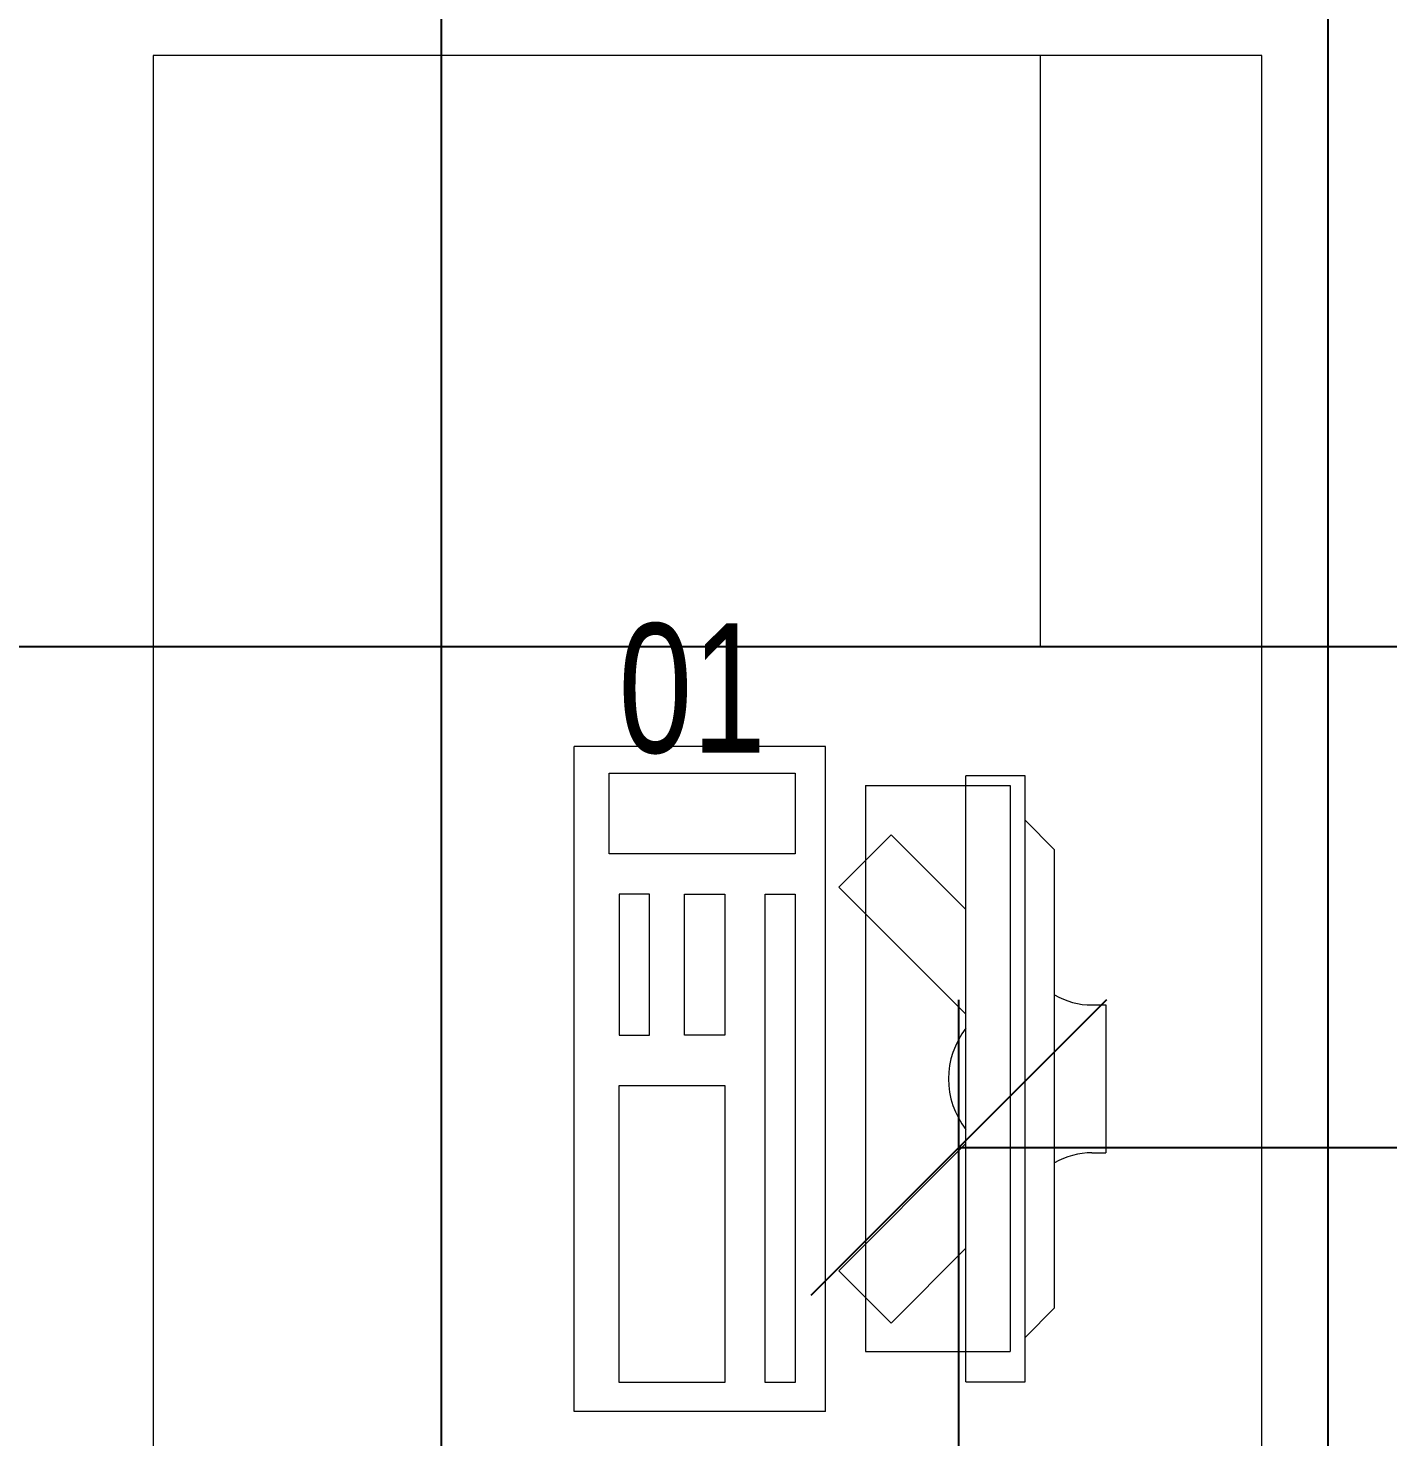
# Model space of a CAD drawing. Extents: x -560814 to 57327, y -29287 to 19916.
# Drawn here: x 40396 to 41316, y -145 to 808 of the extents above; entities that cross this region are included whole.
import ezdxf

# ---------------------------------------------------------------- set-up
doc = ezdxf.new("R2010")
doc.units = 0
doc.header["$LTSCALE"] = 0.25
doc.linetypes.add('01-First Floor$0$HIDDEN', pattern=[9.525, 6.35, -3.175])
doc.linetypes.add('DASHDOT', pattern=[25.4, 12.7, -6.35, 0, -6.35])
for name, color, linetype, lineweight in [('01-First Floor$0$72_EGR_EQP_TAG', 142, 'Continuous', 5), ('01-First Floor$0$LOADING', 253, 'Continuous', 5), ('E-LITE-CLNG-CNDT', 6, 'DASHDOT', 35), ('T-DATA-DIM', 251, 'DASHDOT', 25)]:
    doc.layers.add(name, color=color, linetype=linetype, lineweight=lineweight)
doc.layers.add('01-First Floor$0$FALSE CEILING', color=251, linetype='Continuous')
doc.styles.add('01-First Floor$0$X3G_ENTITY_257CFD', font='swisscl.ttf', dxfattribs={"height": 200})
doc.styles.add('DC_SIMPLEX', font='SIMPLEX.shx', dxfattribs={"width": 0.7})
doc.dimstyles.new('DevCad-MM', dxfattribs={"dimscale": 0.01, "dimtxt": 2, "dimasz": 2, "dimexe": 1, "dimexo": 1, "dimgap": 0.6, "dimtad": 1, "dimdec": 0, "dimrnd": 10, "dimzin": 1, "dimdsep": 46, "dimtxsty": 'DC_SIMPLEX', "dimblk1": 'OBLIQUE', "dimblk2": 'OBLIQUE', "dimsah": 1, "dimcen": 3, "dimclrd": 256, "dimclre": 256, "dimclrt": 45, "dimadec": 0, "dimazin": 0, "dimtfac": 1, "dimtdec": 0, "dimtix": 1, "dimtmove": 2, "dimatfit": 2, "dimldrblk": 'OBLIQUE', "dimfxl": 1, "dimtolj": 1, "dimtzin": 0, "dimarcsym": 0})

# ---------------------------------------------------------------- blocks, each defined once
blk = doc.blocks.new('01-First Floor$0$ITCWLS1-P')
at = {"layer": '01-First Floor$0$LOADING'}
for p, q in [((-0.17, 0.45), (-0.17, 0)), ((-0.17, 0.45), (0, 0.45)), ((0, 0.45), (0, 0)), ((-0.26509, 0.43, 0), (-0.30509, 0.43, 0)), ((-0.30509, 0.43, 0), (-0.30509, 0.02, 0)), ((-0.26509, 0.43, 0), (-0.26509, 0.02, 0)), ((-0.14957, 0.43047), (-0.12914, 0.43047)), ((-0.12914, 0.43047), (-0.12914, 0.40893)), ((-0.197, 0.40939), (-0.295, 0.40939)), ((-0.295, 0.02639), (-0.295, 0.40939)), ((-0.197, 0.02639), (-0.197, 0.40939)), ((-0.32509, 0.38, 0), (-0.30509, 0.4, 0)), ((-0.32509, 0.38, 0), (-0.32509, 0.07, 0)), ((-0.35032, 0.275), (-0.35961, 0.275)), ((-0.35961, 0.175), (-0.35961, 0.275)), ((-0.35032, 0.175), (-0.35961, 0.175)), ((-0.32509, 0.07, 0), (-0.30509, 0.05, 0)), ((-0.30509, 0.02, 0), (-0.26509, 0.02, 0)), ((-0.197, 0.02639), (-0.295, 0.02639)), ((-0.17, 0), (0, 0))]:
    blk.add_line(p, q, dxfattribs=at)
at = {"layer": '01-First Floor$0$LOADING', "extrusion": (2.48281e-10, 3.18408e-10, -1)}
for p, q in [((-0.26509, 0.33952), (-0.21443, 0.39019)), ((-0.17907, 0.35483), (-0.21443, 0.39019)), ((-0.26509, 0.26881), (-0.17907, 0.35483))]:
    blk.add_line(p, q, dxfattribs=at)
at = {"layer": '01-First Floor$0$LOADING', "extrusion": (2.48281e-10, -3.18408e-10, -1)}
for p, q in [((-0.26509, 0.18119), (-0.17907, 0.09517)), ((-0.26509, 0.11048), (-0.21443, 0.05981)), ((-0.17907, 0.09517), (-0.21443, 0.05981))]:
    blk.add_line(p, q, dxfattribs=at)
at = {"layer": '01-First Floor$0$LOADING'}
for points in [[(-0.12914, 0.40893), (-0.12914, 0.09996), (-0.14957, 0.09996), (-0.14957, 0.43047)], [(-0.14957, 0.09997), (-0.14957, 0.09997), (-0.14957, 0.09997), (-0.14957, 0.09997), (-0.14957, 0.09997), (-0.14957, 0.09997), (-0.14957, 0.09997), (-0.14957, 0.09997), (-0.14957, 0.09997)], [(-0.14957, 0.09997), (-0.14957, 0.09997), (-0.14957, 0.09997), (-0.14957, 0.09997), (-0.14957, 0.09997), (-0.14957, 0.09997), (-0.14957, 0.09997), (-0.14957, 0.09997), (-0.14957, 0.09997), (-0.14957, 0.09997), (-0.14957, 0.09997), (-0.14957, 0.09997), (-0.14957, 0.09997), (-0.14957, 0.09997), (-0.14957, 0.09997), (-0.14957, 0.09997), (-0.14957, 0.09997), (-0.14957, 0.09997)], [(-0.14957, 0.09996), (-0.14957, 0.09996), (-0.14957, 0.09996), (-0.14957, 0.09996), (-0.14957, 0.09996), (-0.14957, 0.09996), (-0.14957, 0.09996), (-0.14957, 0.09996), (-0.14957, 0.09996), (-0.14957, 0.09996)], [(-0.14957, 0.09996), (-0.14957, 0.09996), (-0.14957, 0.09996), (-0.14957, 0.09996), (-0.14957, 0.09996), (-0.14957, 0.09996), (-0.14957, 0.09996)], [(-0.14957, 0.09997), (-0.14957, 0.09997), (-0.14957, 0.09997), (-0.14957, 0.09997), (-0.14957, 0.09997), (-0.14957, 0.09997), (-0.14957, 0.09997), (-0.14957, 0.09997), (-0.14957, 0.09997), (-0.14957, 0.09997)], [(-0.14957, 0.09997), (-0.14957, 0.09997), (-0.14957, 0.09997), (-0.14957, 0.09997), (-0.14957, 0.09997), (-0.14957, 0.09997), (-0.14957, 0.09997), (-0.14957, 0.09997), (-0.14957, 0.09997), (-0.14957, 0.09997), (-0.14957, 0.09997), (-0.14957, 0.09997), (-0.14957, 0.09997), (-0.14957, 0.09997), (-0.14957, 0.09997)], [(-0.14957, 0.09997), (-0.14957, 0.09997), (-0.14957, 0.09997), (-0.14957, 0.09997), (-0.14957, 0.09997), (-0.14957, 0.09997), (-0.14957, 0.09997), (-0.14957, 0.09997), (-0.14957, 0.09997), (-0.14957, 0.09997)], [(-0.14957, 0.09997), (-0.14957, 0.09997), (-0.14957, 0.09997), (-0.14957, 0.09997), (-0.14957, 0.09997), (-0.14957, 0.09997), (-0.14957, 0.09997), (-0.14957, 0.09997), (-0.14957, 0.09997), (-0.14957, 0.09997)], [(-0.14957, 0.09996), (-0.14957, 0.09996), (-0.14957, 0.09996), (-0.14957, 0.09996), (-0.14957, 0.09996), (-0.14957, 0.09996), (-0.14957, 0.09996), (-0.14957, 0.09996), (-0.14957, 0.09996), (-0.14957, 0.09996), (-0.14957, 0.09996), (-0.14957, 0.09996), (-0.14957, 0.09996), (-0.14957, 0.09996), (-0.14957, 0.09996), (-0.14957, 0.09996), (-0.14957, 0.09996), (-0.14957, 0.09996), (-0.14957, 0.09997), (-0.14957, 0.09997), (-0.14957, 0.09997), (-0.14957, 0.09997), (-0.14957, 0.09997), (-0.14957, 0.09997), (-0.14957, 0.09997), (-0.14957, 0.09997), (-0.14957, 0.09997), (-0.14957, 0.09997), (-0.14957, 0.09997), (-0.14957, 0.09997), (-0.14957, 0.09997), (-0.14957, 0.09997), (-0.14956, 0.09997), (-0.14956, 0.09997), (-0.14956, 0.09997), (-0.14956, 0.09996), (-0.14956, 0.09996), (-0.14956, 0.09996), (-0.14956, 0.09996), (-0.14956, 0.09996), (-0.14956, 0.09996), (-0.14956, 0.09996), (-0.14956, 0.09996), (-0.14956, 0.09996), (-0.14956, 0.09996), (-0.14956, 0.09996), (-0.14956, 0.09996), (-0.14956, 0.09996), (-0.14957, 0.09996), (-0.14957, 0.09996), (-0.14957, 0.09996), (-0.14957, 0.09996), (-0.14957, 0.09996), (-0.14957, 0.09996)], [(-0.14957, 0.09996), (-0.14957, 0.09996), (-0.14957, 0.09996), (-0.14957, 0.09996), (-0.14957, 0.09996), (-0.14957, 0.09996), (-0.14957, 0.09996), (-0.14957, 0.09996), (-0.14957, 0.09996), (-0.14957, 0.09996), (-0.14957, 0.09997), (-0.14957, 0.09997), (-0.14957, 0.09997), (-0.14957, 0.09996), (-0.14957, 0.09996), (-0.14957, 0.09996), (-0.14957, 0.09996), (-0.14957, 0.09996), (-0.14957, 0.09996), (-0.14957, 0.09997), (-0.14957, 0.09997), (-0.14957, 0.09997), (-0.14957, 0.09997), (-0.14957, 0.09997), (-0.14957, 0.09997), (-0.14957, 0.09997), (-0.14957, 0.09997), (-0.14957, 0.09997), (-0.14957, 0.09997), (-0.14957, 0.09997), (-0.14957, 0.09997), (-0.14957, 0.09997), (-0.14957, 0.09997), (-0.14957, 0.09997), (-0.14957, 0.09997), (-0.14957, 0.09997), (-0.14957, 0.09997), (-0.14957, 0.09997), (-0.14957, 0.09997), (-0.14957, 0.09997), (-0.14957, 0.09997), (-0.14957, 0.09997), (-0.14957, 0.09997), (-0.14957, 0.09997), (-0.14957, 0.09997), (-0.14957, 0.09997), (-0.14957, 0.09997), (-0.14957, 0.09997), (-0.14957, 0.09997), (-0.14957, 0.09997), (-0.14957, 0.09997), (-0.14957, 0.09997), (-0.14957, 0.09997), (-0.14957, 0.09997), (-0.14957, 0.09997), (-0.14957, 0.09997), (-0.14957, 0.09997), (-0.14957, 0.09997), (-0.14957, 0.09997), (-0.14957, 0.09997), (-0.14957, 0.09997), (-0.14957, 0.09997), (-0.14957, 0.09997), (-0.14957, 0.09997), (-0.14957, 0.09997), (-0.14957, 0.09997), (-0.14957, 0.09997), (-0.14957, 0.09997), (-0.14957, 0.09997), (-0.14957, 0.09997), (-0.14957, 0.09997), (-0.14957, 0.09997), (-0.14957, 0.09997), (-0.14957, 0.09997), (-0.14957, 0.09997), (-0.14957, 0.09997), (-0.14957, 0.09997), (-0.14957, 0.09997), (-0.14957, 0.09997), (-0.14957, 0.09997), (-0.14956, 0.09997), (-0.14957, 0.09997), (-0.14957, 0.09997), (-0.14957, 0.09997), (-0.14957, 0.09997), (-0.14956, 0.09997), (-0.14957, 0.09997), (-0.14957, 0.09997), (-0.14957, 0.09997), (-0.14957, 0.09997), (-0.14957, 0.09997), (-0.14957, 0.09997), (-0.14957, 0.09997), (-0.14957, 0.09997), (-0.14957, 0.09997), (-0.14957, 0.09997), (-0.14956, 0.09997), (-0.14957, 0.09996), (-0.14957, 0.09996), (-0.14957, 0.09996), (-0.14956, 0.09996), (-0.14957, 0.09996), (-0.14957, 0.09996), (-0.14957, 0.09996), (-0.14957, 0.09996), (-0.14957, 0.09996), (-0.14957, 0.09996), (-0.14957, 0.09996), (-0.14957, 0.09996), (-0.14957, 0.09996), (-0.14957, 0.09996)], [(-0.14957, 0.09996), (-0.14957, 0.09996), (-0.14957, 0.09996), (-0.14957, 0.09996), (-0.14957, 0.09996), (-0.14957, 0.09996), (-0.14957, 0.09996), (-0.14957, 0.09996)], [(-0.14957, 0.09996), (-0.14957, 0.09996), (-0.14957, 0.09996), (-0.14957, 0.09996), (-0.14957, 0.09996), (-0.14957, 0.09996), (-0.14957, 0.09996), (-0.14957, 0.09996), (-0.14957, 0.09996), (-0.14957, 0.09996), (-0.14957, 0.09996), (-0.14957, 0.09996), (-0.14957, 0.09996), (-0.14957, 0.09996), (-0.14957, 0.09996), (-0.14957, 0.09996), (-0.14957, 0.09996), (-0.14957, 0.09996), (-0.14957, 0.09996), (-0.14957, 0.09996), (-0.14957, 0.09996), (-0.14957, 0.09996), (-0.14957, 0.09996), (-0.14957, 0.09996), (-0.14957, 0.09996), (-0.14957, 0.09996), (-0.14957, 0.09996), (-0.14957, 0.09996), (-0.14957, 0.09996), (-0.14957, 0.09996), (-0.14957, 0.09996), (-0.14957, 0.09996), (-0.14957, 0.09996), (-0.14957, 0.09996), (-0.14957, 0.09996), (-0.14957, 0.09996), (-0.14957, 0.09996), (-0.14957, 0.09996), (-0.14957, 0.09996), (-0.14957, 0.09996), (-0.14957, 0.09996), (-0.14957, 0.09996), (-0.14957, 0.09996), (-0.14957, 0.09996), (-0.14957, 0.09996), (-0.14957, 0.09996), (-0.14957, 0.09996), (-0.14957, 0.09996), (-0.14956, 0.09996), (-0.14956, 0.09996), (-0.14956, 0.09996), (-0.14956, 0.09996), (-0.14957, 0.09996), (-0.14957, 0.09996), (-0.14957, 0.09996), (-0.14957, 0.09996), (-0.14957, 0.09996), (-0.14957, 0.09996), (-0.14956, 0.09996), (-0.14957, 0.09996), (-0.14957, 0.09996), (-0.14957, 0.09996), (-0.14957, 0.09996), (-0.14957, 0.09996), (-0.14957, 0.09996), (-0.14957, 0.09996), (-0.14957, 0.09996), (-0.14957, 0.09996), (-0.14957, 0.09996), (-0.14956, 0.09996), (-0.14956, 0.09996), (-0.14957, 0.09996), (-0.14957, 0.09996), (-0.14957, 0.09996), (-0.14957, 0.09996), (-0.14957, 0.09996), (-0.14957, 0.09996), (-0.14957, 0.09996), (-0.14957, 0.09996), (-0.14957, 0.09996), (-0.14957, 0.09996), (-0.14957, 0.09996), (-0.14957, 0.09996), (-0.14957, 0.09996), (-0.14957, 0.09996), (-0.14957, 0.09996), (-0.14957, 0.09996), (-0.14957, 0.09996), (-0.14957, 0.09996)], [(-0.14957, 0.09996), (-0.14957, 0.09996), (-0.14957, 0.09996), (-0.14957, 0.09996), (-0.14957, 0.09996), (-0.14957, 0.09996), (-0.14957, 0.09996), (-0.14957, 0.09996), (-0.14957, 0.09996), (-0.14957, 0.09996), (-0.14957, 0.09996), (-0.14957, 0.09996)], [(-0.14957, 0.09996), (-0.14957, 0.09996), (-0.14956, 0.09996), (-0.14956, 0.09996), (-0.14956, 0.09996), (-0.14956, 0.09996), (-0.14957, 0.09996)], [(-0.14957, 0.09996), (-0.14957, 0.09996), (-0.14957, 0.09996), (-0.14957, 0.09996), (-0.14957, 0.09996), (-0.14957, 0.09996), (-0.14957, 0.09996), (-0.14957, 0.09996), (-0.14957, 0.09996), (-0.14956, 0.09996), (-0.14956, 0.09996), (-0.14956, 0.09996), (-0.14956, 0.09996), (-0.14956, 0.09996), (-0.14956, 0.09996), (-0.14956, 0.09996), (-0.14957, 0.09996)]]:
    blk.add_lwpolyline(points, dxfattribs=at)
for points in [[(-0.1019, 0.43047), (-0.03039, 0.43047), (-0.03039, 0.22944), (-0.1019, 0.22944)], [(-0.1019, 0.19536), (-0.07466, 0.19536), (-0.07466, 0.09996), (-0.1019, 0.09996)], [(-0.03039, 0.19536), (-0.05082, 0.19536), (-0.05082, 0.09996), (-0.03039, 0.09996)], [(-0.14956, 0.09996), (-0.14956, 0.09996), (-0.14956, 0.09996), (-0.14956, 0.09996), (-0.14956, 0.09996), (-0.14956, 0.09996), (-0.14956, 0.09996), (-0.14956, 0.09996), (-0.14957, 0.09996), (-0.14957, 0.09996), (-0.14957, 0.09996), (-0.14957, 0.09996), (-0.14957, 0.09996), (-0.14957, 0.09996), (-0.14957, 0.09996), (-0.14957, 0.09996), (-0.14957, 0.09996), (-0.14957, 0.09996), (-0.14957, 0.09996), (-0.14957, 0.09996), (-0.14957, 0.09996), (-0.14957, 0.09996), (-0.14957, 0.09996), (-0.14957, 0.09996), (-0.14957, 0.09996), (-0.14957, 0.09996), (-0.14957, 0.09996), (-0.14957, 0.09996), (-0.14957, 0.09996), (-0.14957, 0.09996), (-0.14957, 0.09996), (-0.14957, 0.09996), (-0.14957, 0.09996), (-0.14957, 0.09996), (-0.14957, 0.09996), (-0.14957, 0.09996), (-0.14957, 0.09996), (-0.14957, 0.09996), (-0.14957, 0.09996), (-0.14957, 0.09996), (-0.14957, 0.09996), (-0.14957, 0.09996), (-0.14957, 0.09996), (-0.14957, 0.09996), (-0.14957, 0.09996), (-0.14957, 0.09996), (-0.14957, 0.09996), (-0.14957, 0.09996), (-0.14957, 0.09996), (-0.14957, 0.09996), (-0.14957, 0.09996), (-0.14957, 0.09996), (-0.14957, 0.09996), (-0.14957, 0.09996), (-0.14957, 0.09996), (-0.14957, 0.09996), (-0.14957, 0.09996), (-0.14956, 0.09996), (-0.14956, 0.09996), (-0.14956, 0.09996), (-0.14956, 0.09996), (-0.14956, 0.09996), (-0.14956, 0.09996), (-0.14956, 0.09996), (-0.14956, 0.09996), (-0.14956, 0.09996), (-0.14956, 0.09996), (-0.14956, 0.09996), (-0.14956, 0.09996), (-0.14956, 0.09996), (-0.14956, 0.09996), (-0.14956, 0.09996), (-0.14956, 0.09996), (-0.14956, 0.09996), (-0.14956, 0.09996), (-0.14956, 0.09996), (-0.14956, 0.09996), (-0.14956, 0.09996), (-0.14956, 0.09996), (-0.14956, 0.09996), (-0.14956, 0.09996), (-0.14956, 0.09996), (-0.14956, 0.09996), (-0.14956, 0.09996), (-0.14956, 0.09996), (-0.14956, 0.09996), (-0.14956, 0.09996), (-0.14956, 0.09996), (-0.14956, 0.09996), (-0.14957, 0.09996), (-0.14957, 0.09996), (-0.14957, 0.09996), (-0.14957, 0.09996), (-0.14957, 0.09996), (-0.14957, 0.09996), (-0.14957, 0.09996), (-0.14957, 0.09996), (-0.14957, 0.09996), (-0.14957, 0.09996), (-0.14957, 0.09996), (-0.14957, 0.09996), (-0.14957, 0.09996), (-0.14957, 0.09996), (-0.14957, 0.09996), (-0.14957, 0.09996), (-0.14957, 0.09996), (-0.14957, 0.09996), (-0.14957, 0.09996), (-0.14957, 0.09996), (-0.14957, 0.09996), (-0.14957, 0.09996), (-0.14957, 0.09996), (-0.14957, 0.09996), (-0.14957, 0.09996), (-0.14957, 0.09996), (-0.14957, 0.09996), (-0.14957, 0.09996), (-0.14957, 0.09996), (-0.14957, 0.09996), (-0.14957, 0.09996), (-0.14957, 0.09996), (-0.14957, 0.09996), (-0.14957, 0.09996), (-0.14957, 0.09996), (-0.14957, 0.09996), (-0.14957, 0.09996), (-0.14957, 0.09996), (-0.14957, 0.09996), (-0.14957, 0.09996), (-0.14957, 0.09996), (-0.14957, 0.09996), (-0.14957, 0.09996), (-0.14957, 0.09996), (-0.14957, 0.09996), (-0.14957, 0.09996), (-0.14957, 0.09996), (-0.14957, 0.09996), (-0.14957, 0.09996), (-0.14957, 0.09996), (-0.14957, 0.09996), (-0.14957, 0.09996), (-0.14957, 0.09996), (-0.14957, 0.09996), (-0.14957, 0.09996), (-0.14957, 0.09996), (-0.14957, 0.09996), (-0.14957, 0.09996), (-0.14957, 0.09996), (-0.14957, 0.09996), (-0.14957, 0.09996), (-0.14957, 0.09996), (-0.14957, 0.09996), (-0.14957, 0.09996), (-0.14957, 0.09996), (-0.14956, 0.09996), (-0.14956, 0.09996), (-0.14956, 0.09996), (-0.14956, 0.09996), (-0.14956, 0.09996), (-0.14956, 0.09996), (-0.14956, 0.09996), (-0.14956, 0.09996), (-0.14956, 0.09996), (-0.14956, 0.09996), (-0.14956, 0.09996), (-0.14956, 0.09996), (-0.14956, 0.09996), (-0.14956, 0.09996), (-0.14956, 0.09996), (-0.14956, 0.09996), (-0.14956, 0.09996), (-0.14956, 0.09996), (-0.14956, 0.09996), (-0.14956, 0.09996), (-0.14956, 0.09996), (-0.14956, 0.09996), (-0.14956, 0.09996), (-0.14956, 0.09996), (-0.14956, 0.09996), (-0.14956, 0.09996), (-0.14956, 0.09996), (-0.14956, 0.09996), (-0.14956, 0.09996), (-0.14956, 0.09996), (-0.14956, 0.09996), (-0.14956, 0.09996), (-0.14956, 0.09996), (-0.14956, 0.09996), (-0.14956, 0.09996), (-0.14956, 0.09996), (-0.14956, 0.09996), (-0.14956, 0.09996), (-0.14956, 0.09996), (-0.14956, 0.09996), (-0.14956, 0.09996), (-0.14956, 0.09996), (-0.14956, 0.09996), (-0.14956, 0.09996), (-0.14956, 0.09996), (-0.14956, 0.09996), (-0.14956, 0.09996), (-0.14957, 0.09996), (-0.14957, 0.09996), (-0.14957, 0.09996), (-0.14957, 0.09996), (-0.14957, 0.09996), (-0.14957, 0.09996), (-0.14957, 0.09996), (-0.14957, 0.09996), (-0.14957, 0.09996), (-0.14957, 0.09996), (-0.14957, 0.09996), (-0.14957, 0.09996), (-0.14957, 0.09996), (-0.14957, 0.09996), (-0.14957, 0.09996), (-0.14957, 0.09996), (-0.14957, 0.09996), (-0.14957, 0.09996), (-0.14957, 0.09996), (-0.14957, 0.09996), (-0.14957, 0.09996), (-0.14957, 0.09996), (-0.14957, 0.09996), (-0.14957, 0.09996), (-0.14957, 0.09996), (-0.14957, 0.09996), (-0.14957, 0.09996), (-0.14957, 0.09996), (-0.14957, 0.09996), (-0.14957, 0.09996), (-0.14957, 0.09996), (-0.14957, 0.09996), (-0.14957, 0.09996), (-0.14957, 0.09996), (-0.14956, 0.09996), (-0.14956, 0.09996), (-0.14956, 0.09996), (-0.14956, 0.09996), (-0.14956, 0.09996), (-0.14956, 0.09996), (-0.14956, 0.09996), (-0.14956, 0.09996), (-0.14956, 0.09996), (-0.14956, 0.09996), (-0.14956, 0.09996), (-0.14956, 0.09996), (-0.14956, 0.09996), (-0.14956, 0.09996), (-0.14956, 0.09996), (-0.14956, 0.09996), (-0.14956, 0.09996), (-0.14956, 0.09996), (-0.14956, 0.09996), (-0.14956, 0.09996), (-0.14956, 0.09996), (-0.14956, 0.09996), (-0.14956, 0.09996), (-0.14956, 0.09996), (-0.14956, 0.09996), (-0.14956, 0.09996), (-0.14956, 0.09996), (-0.14956, 0.09996), (-0.14956, 0.09996), (-0.14956, 0.09996), (-0.14956, 0.09996), (-0.14956, 0.09996), (-0.14956, 0.09996), (-0.14956, 0.09996), (-0.14956, 0.09996), (-0.14956, 0.09996), (-0.14956, 0.09996), (-0.14956, 0.09996), (-0.14956, 0.09996), (-0.14956, 0.09996), (-0.14956, 0.09996), (-0.14956, 0.09996)], [(-0.14957, 0.09996), (-0.14957, 0.09996), (-0.14957, 0.09996), (-0.14957, 0.09996), (-0.14957, 0.09996), (-0.14957, 0.09996), (-0.14957, 0.09996), (-0.14957, 0.09996), (-0.14957, 0.09996), (-0.14957, 0.09996), (-0.14957, 0.09996), (-0.14957, 0.09996), (-0.14957, 0.09996), (-0.14957, 0.09996), (-0.14957, 0.09996), (-0.14957, 0.09996), (-0.14957, 0.09996), (-0.14957, 0.09996), (-0.14957, 0.09996), (-0.14957, 0.09996), (-0.14957, 0.09996), (-0.14957, 0.09996), (-0.14957, 0.09996), (-0.14957, 0.09996), (-0.14957, 0.09996), (-0.14957, 0.09996), (-0.14957, 0.09996), (-0.14957, 0.09996), (-0.14957, 0.09996), (-0.14957, 0.09996), (-0.14957, 0.09996), (-0.14957, 0.09996), (-0.14957, 0.09996), (-0.14957, 0.09996), (-0.14957, 0.09996), (-0.14957, 0.09996), (-0.14957, 0.09996), (-0.14957, 0.09996), (-0.14957, 0.09996), (-0.14957, 0.09996), (-0.14957, 0.09996), (-0.14957, 0.09996), (-0.14957, 0.09996), (-0.14957, 0.09996), (-0.14957, 0.09996), (-0.14957, 0.09996), (-0.14957, 0.09996), (-0.14957, 0.09996), (-0.14957, 0.09996), (-0.14957, 0.09996), (-0.14957, 0.09996), (-0.14957, 0.09996), (-0.14957, 0.09996), (-0.14957, 0.09996), (-0.14957, 0.09996), (-0.14957, 0.09996), (-0.14957, 0.09996), (-0.14957, 0.09996), (-0.14957, 0.09996), (-0.14957, 0.09996), (-0.14957, 0.09996), (-0.14957, 0.09996), (-0.14957, 0.09996), (-0.14957, 0.09996), (-0.14957, 0.09996), (-0.14957, 0.09996), (-0.14957, 0.09996), (-0.14957, 0.09996), (-0.14957, 0.09996), (-0.14957, 0.09996), (-0.14957, 0.09996), (-0.14957, 0.09996), (-0.14957, 0.09996), (-0.14957, 0.09996), (-0.14957, 0.09996), (-0.14957, 0.09996), (-0.14957, 0.09996), (-0.14957, 0.09996), (-0.14957, 0.09996), (-0.14957, 0.09996), (-0.14957, 0.09996), (-0.14957, 0.09996), (-0.14957, 0.09996), (-0.14957, 0.09996), (-0.14957, 0.09996), (-0.14957, 0.09996), (-0.14957, 0.09996), (-0.14957, 0.09996), (-0.14957, 0.09996), (-0.14957, 0.09996), (-0.14957, 0.09996), (-0.14957, 0.09996), (-0.14957, 0.09996), (-0.14957, 0.09996), (-0.14957, 0.09996), (-0.14957, 0.09996), (-0.14957, 0.09996), (-0.14957, 0.09996), (-0.14957, 0.09996), (-0.14957, 0.09996), (-0.14957, 0.09996), (-0.14957, 0.09996), (-0.14957, 0.09996), (-0.14957, 0.09996), (-0.14957, 0.09996), (-0.14957, 0.09996), (-0.14957, 0.09996), (-0.14957, 0.09996), (-0.14957, 0.09996), (-0.14957, 0.09996), (-0.14957, 0.09996), (-0.14957, 0.09996), (-0.14957, 0.09996), (-0.14957, 0.09996), (-0.14957, 0.09996), (-0.14957, 0.09996), (-0.14957, 0.09996), (-0.14957, 0.09996), (-0.14957, 0.09996), (-0.14957, 0.09996), (-0.14957, 0.09996), (-0.14957, 0.09996), (-0.14957, 0.09996), (-0.14957, 0.09996), (-0.14957, 0.09996), (-0.14957, 0.09996), (-0.14957, 0.09996), (-0.14957, 0.09996), (-0.14957, 0.09996), (-0.14957, 0.09996), (-0.14957, 0.09996), (-0.14957, 0.09996), (-0.14957, 0.09996), (-0.14957, 0.09996), (-0.14957, 0.09996), (-0.14957, 0.09996), (-0.14957, 0.09996), (-0.14957, 0.09996), (-0.14957, 0.09996), (-0.14957, 0.09996), (-0.14957, 0.09996), (-0.14957, 0.09996), (-0.14957, 0.09996), (-0.14957, 0.09996), (-0.14957, 0.09996), (-0.14957, 0.09996), (-0.14957, 0.09996), (-0.14957, 0.09996), (-0.14957, 0.09996), (-0.14957, 0.09996), (-0.14957, 0.09996), (-0.14957, 0.09996), (-0.14957, 0.09996), (-0.14957, 0.09996), (-0.14957, 0.09996), (-0.14957, 0.09996), (-0.14957, 0.09996), (-0.14957, 0.09996), (-0.14957, 0.09996), (-0.14957, 0.09996), (-0.14957, 0.09996), (-0.14957, 0.09996), (-0.14957, 0.09996), (-0.14957, 0.09996), (-0.14957, 0.09996), (-0.14957, 0.09996), (-0.14957, 0.09996), (-0.14957, 0.09996), (-0.14957, 0.09996), (-0.14957, 0.09996), (-0.14957, 0.09996), (-0.14957, 0.09996), (-0.14957, 0.09996), (-0.14957, 0.09996), (-0.14957, 0.09996), (-0.14957, 0.09996), (-0.14957, 0.09996), (-0.14957, 0.09996), (-0.14957, 0.09996), (-0.14957, 0.09996), (-0.14957, 0.09996), (-0.14957, 0.09996), (-0.14957, 0.09996), (-0.14957, 0.09996), (-0.14957, 0.09996), (-0.14957, 0.09996), (-0.14957, 0.09996), (-0.14957, 0.09996), (-0.14957, 0.09996), (-0.14957, 0.09996), (-0.14957, 0.09996), (-0.14957, 0.09996), (-0.14957, 0.09996), (-0.14957, 0.09996), (-0.14957, 0.09996), (-0.14957, 0.09996), (-0.14957, 0.09996), (-0.14957, 0.09996), (-0.14957, 0.09996), (-0.14957, 0.09996), (-0.14957, 0.09996), (-0.14957, 0.09996), (-0.14957, 0.09996), (-0.14957, 0.09996), (-0.14957, 0.09996), (-0.14957, 0.09996), (-0.14957, 0.09996), (-0.14957, 0.09996), (-0.14957, 0.09996), (-0.14957, 0.09996), (-0.14957, 0.09996), (-0.14957, 0.09996), (-0.14957, 0.09996), (-0.14957, 0.09996)], [(-0.14957, 0.09996), (-0.14957, 0.09996), (-0.14957, 0.09996), (-0.14957, 0.09996), (-0.14957, 0.09996), (-0.14957, 0.09996), (-0.14957, 0.09996), (-0.14957, 0.09996), (-0.14957, 0.09996), (-0.14957, 0.09996), (-0.14957, 0.09996), (-0.14957, 0.09996), (-0.14957, 0.09996), (-0.14957, 0.09996), (-0.14957, 0.09996), (-0.14957, 0.09996), (-0.14957, 0.09996), (-0.14957, 0.09996), (-0.14957, 0.09996), (-0.14957, 0.09996), (-0.14957, 0.09996), (-0.14957, 0.09996), (-0.14957, 0.09996), (-0.14957, 0.09996), (-0.14957, 0.09996), (-0.14957, 0.09996), (-0.14957, 0.09996), (-0.14957, 0.09996), (-0.14957, 0.09996), (-0.14957, 0.09996), (-0.14957, 0.09996), (-0.14957, 0.09996), (-0.14957, 0.09996), (-0.14957, 0.09996), (-0.14957, 0.09996), (-0.14957, 0.09996), (-0.14957, 0.09996), (-0.14957, 0.09996), (-0.14957, 0.09996), (-0.14957, 0.09996), (-0.14957, 0.09996), (-0.14957, 0.09996), (-0.14957, 0.09996), (-0.14957, 0.09996), (-0.14957, 0.09996), (-0.14957, 0.09996), (-0.14957, 0.09996), (-0.14957, 0.09996), (-0.14957, 0.09996), (-0.14957, 0.09996), (-0.14957, 0.09996), (-0.14957, 0.09996), (-0.14957, 0.09996), (-0.14957, 0.09996), (-0.14957, 0.09996), (-0.14957, 0.09996), (-0.14957, 0.09996), (-0.14957, 0.09996), (-0.14957, 0.09996), (-0.14957, 0.09996), (-0.14957, 0.09996), (-0.14957, 0.09996), (-0.14957, 0.09996), (-0.14957, 0.09996), (-0.14957, 0.09996), (-0.14957, 0.09996), (-0.14957, 0.09996), (-0.14957, 0.09996), (-0.14957, 0.09996), (-0.14957, 0.09996), (-0.14957, 0.09996), (-0.14957, 0.09996), (-0.14957, 0.09996), (-0.14957, 0.09996), (-0.14957, 0.09996), (-0.14957, 0.09996), (-0.14957, 0.09996), (-0.14957, 0.09996), (-0.14957, 0.09996), (-0.14957, 0.09996), (-0.14957, 0.09996), (-0.14957, 0.09996), (-0.14957, 0.09996), (-0.14957, 0.09996), (-0.14957, 0.09996), (-0.14957, 0.09996), (-0.14957, 0.09996), (-0.14957, 0.09996), (-0.14957, 0.09996), (-0.14957, 0.09996), (-0.14957, 0.09996), (-0.14957, 0.09996), (-0.14957, 0.09996), (-0.14957, 0.09996), (-0.14957, 0.09996), (-0.14957, 0.09996), (-0.14957, 0.09996), (-0.14957, 0.09996), (-0.14957, 0.09996), (-0.14957, 0.09996), (-0.14957, 0.09996), (-0.14957, 0.09996), (-0.14957, 0.09996), (-0.14957, 0.09996), (-0.14957, 0.09996), (-0.14957, 0.09996), (-0.14957, 0.09996), (-0.14957, 0.09996), (-0.14957, 0.09996), (-0.14957, 0.09996), (-0.14957, 0.09996), (-0.14957, 0.09996), (-0.14957, 0.09996), (-0.14957, 0.09996), (-0.14957, 0.09996), (-0.14957, 0.09996), (-0.14957, 0.09996), (-0.14957, 0.09996), (-0.14957, 0.09996), (-0.14957, 0.09996), (-0.14957, 0.09996), (-0.14957, 0.09996), (-0.14957, 0.09996), (-0.14957, 0.09996), (-0.14957, 0.09996), (-0.14957, 0.09996), (-0.14957, 0.09996), (-0.14957, 0.09996), (-0.14957, 0.09996), (-0.14957, 0.09996), (-0.14957, 0.09996), (-0.14957, 0.09996), (-0.14957, 0.09996), (-0.14957, 0.09996), (-0.14957, 0.09996), (-0.14957, 0.09996), (-0.14957, 0.09996), (-0.14957, 0.09996), (-0.14957, 0.09996), (-0.14957, 0.09996), (-0.14957, 0.09996), (-0.14957, 0.09996), (-0.14957, 0.09996), (-0.14957, 0.09996), (-0.14957, 0.09996), (-0.14957, 0.09996), (-0.14957, 0.09996), (-0.14957, 0.09996), (-0.14957, 0.09996), (-0.14957, 0.09996), (-0.14957, 0.09996), (-0.14957, 0.09996), (-0.14957, 0.09996), (-0.14957, 0.09996), (-0.14957, 0.09996), (-0.14957, 0.09996), (-0.14957, 0.09996), (-0.14957, 0.09996), (-0.14957, 0.09996), (-0.14957, 0.09996), (-0.14957, 0.09996), (-0.14957, 0.09996), (-0.14957, 0.09996), (-0.14957, 0.09996), (-0.14957, 0.09996), (-0.14957, 0.09996), (-0.14957, 0.09996), (-0.14957, 0.09996), (-0.14957, 0.09996), (-0.14957, 0.09996), (-0.14957, 0.09996), (-0.14957, 0.09996), (-0.14957, 0.09996), (-0.14957, 0.09996), (-0.14957, 0.09996), (-0.14957, 0.09996), (-0.14957, 0.09996), (-0.14957, 0.09996), (-0.14957, 0.09996), (-0.14957, 0.09996), (-0.14957, 0.09996), (-0.14957, 0.09996), (-0.14957, 0.09996), (-0.14957, 0.09996), (-0.14957, 0.09996), (-0.14957, 0.09996), (-0.14957, 0.09996), (-0.14957, 0.09996), (-0.14957, 0.09996), (-0.14957, 0.09996), (-0.14957, 0.09996), (-0.14957, 0.09996), (-0.14957, 0.09996), (-0.14957, 0.09996), (-0.14957, 0.09996), (-0.14957, 0.09996), (-0.14957, 0.09996), (-0.14957, 0.09996), (-0.14957, 0.09996), (-0.14957, 0.09996), (-0.14957, 0.09996), (-0.14957, 0.09996), (-0.14957, 0.09996), (-0.14957, 0.09996), (-0.14957, 0.09996), (-0.14957, 0.09996), (-0.14957, 0.09996), (-0.14957, 0.09996), (-0.14957, 0.09996), (-0.14957, 0.09996), (-0.14957, 0.09996), (-0.14957, 0.09996), (-0.14957, 0.09996), (-0.14957, 0.09996), (-0.14957, 0.09996), (-0.14957, 0.09996), (-0.14957, 0.09996), (-0.14957, 0.09996), (-0.14957, 0.09996)], [(-0.14957, 0.0727), (-0.02358, 0.0727), (-0.02358, 0.01818), (-0.14957, 0.01818)]]:
    blk.add_lwpolyline(points, close=True, dxfattribs=at)
for centre, radius, start, end in [((-0.35032, 0.325), 0.05, 270, 300.30934), ((-0.3089, 0.225), 0.05564, 321.94311, 38.05689), ((-0.35032, 0.125), 0.05, 59.69066, 90)]:
    blk.add_arc(centre, radius, start, end, dxfattribs=at)
blk = doc.blocks.new('01-First Floor$0$GF21043-P')
at = {"color": 0}
for p, q in [((0.8, 0.75), (-0.8, 0.75)), ((-0.8, 0.75), (-0.8, 0)), ((-0.8, 0), (0.8, 0))]:
    blk.add_line(p, q, dxfattribs=at)
at = {"color": 0, "linetype": '01-First Floor$0$HIDDEN'}
for p, q in [((-0.8, 0.6), (-0.4, 0.6)), ((-0.4, 0.6), (-0.4, 0))]:
    blk.add_line(p, q, dxfattribs=at)
blk = doc.blocks.new('01-First Floor')
at = {"layer": '01-First Floor$0$FALSE CEILING', "linetype": 'Continuous'}
for p, q in [((40676, -810), (40676, 2260)), ((41276, -810), (41276, 2260)), ((39482.09, 390), (43476, 390))]:
    blk.add_line(p, q, dxfattribs=at)
at = {"layer": '01-First Floor$0$LOADING', "extrusion": (-6.18937e-17, 3.19512e-06, 1), "xscale": 1000.000000000005, "yscale": 1000.000000000005, "zscale": 1000.000000000005, "rotation": 269.9999999999996}
blk.add_blockref('01-First Floor$0$GF21043-P', (40481, -10, -0.11), dxfattribs=at)
at = {"layer": '01-First Floor$0$LOADING', "xscale": 1000, "yscale": 1000, "zscale": 1000, "rotation": 180}
blk.add_blockref('01-First Floor$0$ITCWLS1-P', (40765.81, 322.52, -0.1), dxfattribs=at)
at = {"layer": '01-First Floor$0$72_EGR_EQP_TAG', "insert": (40845.64, 405.68, -0.1), "char_height": 87.473, "attachment_point": 2, "style": '01-First Floor$0$X3G_ENTITY_257CFD'}
blk.add_mtext('01', dxfattribs=at)
blk = doc.blocks.new('_OBLIQUE')
at = {"color": 0, "linetype": 'ByBlock'}
blk.add_line((-0.5, -0.5), (0.5, 0.5), dxfattribs=at)
blk = doc.blocks.new('*D443')
at = {"layer": 'Defpoints', "color": 0, "linetype": 'Continuous', "transparency": 16777216}
for p in [(41025.97, 50.97), (41025.97, -506.91), (42834.58, -810)]:
    blk.add_point(p, dxfattribs=at)
at = {"layer": 'T-DATA-DIM', "linetype": 'Continuous', "lineweight": -2, "transparency": 16777216}
for p, q in [((41025.97, -406.91), (41025.97, 150.97)), ((42834.58, -710), (42834.58, 150.97)), ((42834.58, 50.97), (41025.97, 50.97))]:
    blk.add_line(p, q, dxfattribs=at)
at = {"layer": 'T-DATA-DIM', "linetype": 'Continuous', "lineweight": -2, "transparency": 16777216, "xscale": 200, "yscale": 200, "zscale": 200, "rotation": 180}
blk.add_blockref('_OBLIQUE', (41025.97, 50.97), dxfattribs=at)
at = {"layer": 'T-DATA-DIM', "linetype": 'Continuous', "lineweight": -2, "transparency": 16777216, "xscale": 200, "yscale": 200, "zscale": 200}
blk.add_blockref('_OBLIQUE', (42834.58, 50.97), dxfattribs=at)
at = {"layer": 'T-DATA-DIM', "color": 45, "linetype": 'Continuous', "transparency": 16777216, "insert": (41930.28, 210.97), "char_height": 200, "attachment_point": 5, "style": 'DC_SIMPLEX'}
blk.add_mtext('\\A1;1810', dxfattribs=at)

msp = doc.modelspace()

# ---------------------------------------------------------------- block references
at = {"layer": 'E-LITE-CLNG-CNDT'}
msp.add_blockref('01-First Floor', (0, 0), dxfattribs=at)

# ---------------------------------------------------------------- dimensions: what is measured, and where the dimension line sits
at = {"layer": 'T-DATA-DIM', "linetype": 'Continuous'}
dim = msp.add_linear_dim(base=(41025.97, 50.97), p1=(42834.58, -810), p2=(41025.97, -506.91), dimstyle='DevCad-MM', dxfattribs=at)
dim.commit()
dim.dimension.update_dxf_attribs({"geometry": '*D443', "text_midpoint": (41930.28, 210.97)})

doc.saveas('drawing.dxf')
